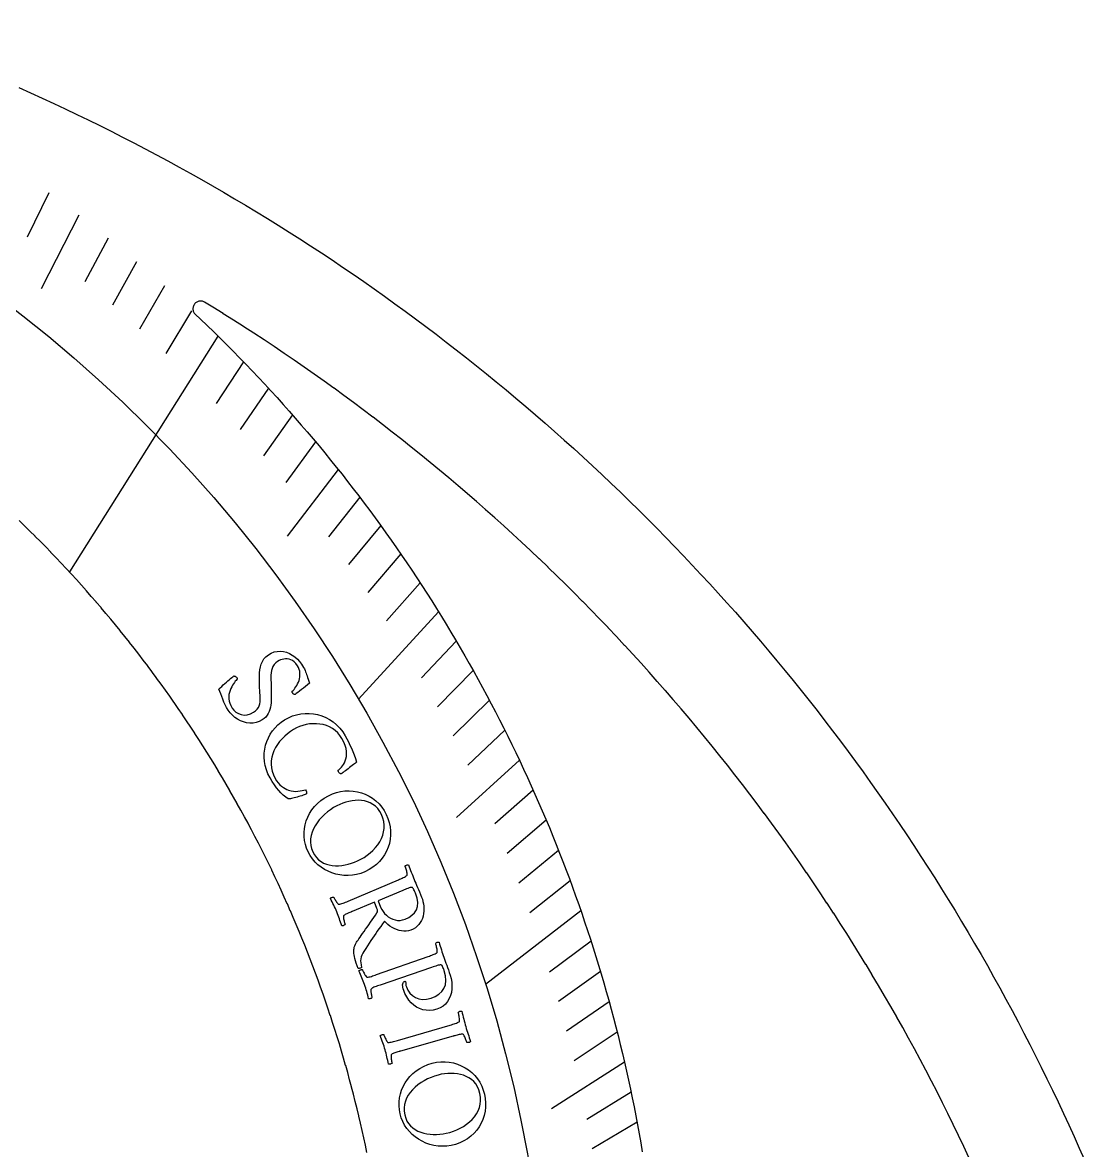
# Model space of a CAD drawing. Header units: millimetres. Extents: x -68 to 68, y -68 to 68.
# Drawn here: x 27.84 to 62.7, y 27.65 to 64.67 of the extents above; entities that cross this region are included whole.
import ezdxf

# ---------------------------------------------------------------- set-up
doc = ezdxf.new("R2010")
doc.units = ezdxf.units.MM
for name, color, linetype in [('CUT_INNER', 6, 'Continuous'), ('CUT_OUTER', 1, 'Continuous'), ('ENGRAVE', 7, 'Continuous'), ('ENGRAVE_FINE', 8, 'Continuous'), ('TEXT', 5, 'Continuous')]:
    doc.layers.add(name, color=color, linetype=linetype)

msp = doc.modelspace()

# ---------------------------------------------------------------- linework, layer by layer
at = {"layer": 'CUT_INNER'}
for points in [[(58.9103, 27.4223), (58.7416, 27.7818), (58.7409, 27.7832), (58.57, 28.1417), (58.5693, 28.1431), (58.3962, 28.5006), (58.3955, 28.502), (58.2202, 28.8584), (58.2195, 28.8597), (58.0421, 29.2151), (58.0414, 29.2164), (57.8617, 29.5706), (57.861, 29.572), (57.6792, 29.9251), (57.6785, 29.9265), (57.4945, 30.2785), (57.4938, 30.2798), (57.3076, 30.6307), (57.3069, 30.632), (57.1186, 30.9817), (57.1178, 30.9831), (56.9274, 31.3316), (56.9267, 31.333), (56.7341, 31.6803), (56.7333, 31.6817), (56.5386, 32.0279), (56.5379, 32.0292), (56.341, 32.3742), (56.3403, 32.3755), (56.1413, 32.7193), (56.1406, 32.7206), (55.9395, 33.0631), (55.9387, 33.0644), (55.7356, 33.4057), (55.7348, 33.4071), (55.5296, 33.7471), (55.5288, 33.7484), (55.3215, 34.0872), (55.3207, 34.0885), (55.1113, 34.426), (55.1105, 34.4273), (54.899, 34.7635), (54.8982, 34.7648), (54.6847, 35.0997), (54.6838, 35.101), (54.4683, 35.4346), (54.4674, 35.4359), (54.2498, 35.7681), (54.249, 35.7694), (54.0293, 36.1003), (54.0285, 36.1016), (53.8068, 36.4312), (53.8059, 36.4324), (53.5822, 36.7606), (53.5814, 36.7619), (53.3557, 37.0887), (53.3548, 37.09), (53.1271, 37.4154), (53.1262, 37.4166), (52.8965, 37.7407), (52.8956, 37.7419), (52.664, 38.0645), (52.6631, 38.0658), (52.4294, 38.3869), (52.4285, 38.3882), (52.1929, 38.7079), (52.192, 38.7092), (51.9544, 39.0274), (51.9535, 39.0287), (51.7139, 39.3455), (51.713, 39.3467), (51.4716, 39.6621), (51.4706, 39.6633), (51.2272, 39.9771), (51.2263, 39.9784), (50.981, 40.2907), (50.98, 40.2919), (50.7328, 40.6028), (50.7318, 40.604), (50.4827, 40.9133), (50.4817, 40.9145), (50.2307, 41.2223), (50.2297, 41.2235), (49.9768, 41.5297), (49.9758, 41.5309), (49.7211, 41.8356), (49.7201, 41.8368), (49.4634, 42.1399), (49.4624, 42.141), (49.2039, 42.4426), (49.2029, 42.4438), (48.9426, 42.7437), (48.9416, 42.7449), (48.6794, 43.0432), (48.6784, 43.0444), (48.4144, 43.3411), (48.4133, 43.3422), (48.1475, 43.6373), (48.1465, 43.6385), (47.8789, 43.9319), (47.8778, 43.9331), (47.6084, 44.2249), (47.6074, 44.226), (47.3361, 44.5162), (47.3351, 44.5173), (47.0621, 44.8058), (47.061, 44.8069), (46.7863, 45.0937), (46.7852, 45.0948), (46.5087, 45.3799), (46.5077, 45.381), (46.2294, 45.6645), (46.2283, 45.6655), (45.9483, 45.9473), (45.9473, 45.9483), (45.6655, 46.2283), (45.6645, 46.2294), (45.381, 46.5077), (45.3799, 46.5087), (45.0948, 46.7852), (45.0937, 46.7863), (44.8069, 47.061), (44.8058, 47.0621), (44.5173, 47.3351), (44.5162, 47.3361), (44.226, 47.6074), (44.2249, 47.6084), (43.9331, 47.8778), (43.9319, 47.8789), (43.6385, 48.1465), (43.6373, 48.1475), (43.3422, 48.4133), (43.3411, 48.4144), (43.0444, 48.6784), (43.0432, 48.6794), (42.7449, 48.9416), (42.7437, 48.9426), (42.4438, 49.2029), (42.4426, 49.2039), (42.141, 49.4624), (42.1399, 49.4634), (41.8368, 49.7201), (41.8356, 49.7211), (41.5309, 49.9758), (41.5297, 49.9768), (41.2235, 50.2297), (41.2223, 50.2307), (40.9145, 50.4817), (40.9133, 50.4827), (40.604, 50.7318), (40.6028, 50.7328), (40.2919, 50.98), (40.2907, 50.981), (39.9784, 51.2263), (39.9771, 51.2272), (39.6633, 51.4706), (39.6621, 51.4716), (39.3467, 51.713), (39.3455, 51.7139), (39.0287, 51.9535), (39.0274, 51.9544), (38.7092, 52.192), (38.7079, 52.1929), (38.3882, 52.4285), (38.3869, 52.4294), (38.0658, 52.6631), (38.0645, 52.664), (37.7419, 52.8956), (37.7407, 52.8965), (37.4166, 53.1262), (37.4154, 53.1271), (37.09, 53.3548), (37.0887, 53.3557), (36.7619, 53.5814), (36.7606, 53.5822), (36.4324, 53.8059), (36.4312, 53.8068), (36.1016, 54.0285), (36.1003, 54.0293), (35.7694, 54.249), (35.7681, 54.2498), (35.4359, 54.4674), (35.4346, 54.4683), (35.101, 54.6838), (35.0997, 54.6847), (34.7648, 54.8982), (34.7635, 54.899), (34.4273, 55.1105), (34.426, 55.1113), (34.0885, 55.3207), (34.0872, 55.3215), (33.8151, 55.4879), (33.7937, 55.4997), (33.7712, 55.5092), (33.7479, 55.5166), (33.724, 55.5216), (33.6997, 55.5242), (33.6753, 55.5245), (33.651, 55.5224), (33.6269, 55.5179), (33.6035, 55.5111), (33.5808, 55.5021), (33.5591, 55.4909), (33.5386, 55.4776), (33.5195, 55.4624), (33.5019, 55.4453), (33.4862, 55.4267), (33.4723, 55.4066), (33.4604, 55.3852), (33.4507, 55.3628), (33.4432, 55.3396), (33.438, 55.3157), (33.4352, 55.2914), (33.4348, 55.267), (33.4367, 55.2426), (33.441, 55.2186), (33.4477, 55.1951), (33.4566, 55.1723), (33.4677, 55.1505), (33.4808, 55.13), (33.4959, 55.1107), (33.5128, 55.0931), (33.6864, 54.9288), (33.9029, 54.7215), (34.1181, 54.5128), (34.332, 54.3028), (34.5446, 54.0915), (34.756, 53.8788), (34.966, 53.6649), (35.1747, 53.4497), (35.382, 53.2333), (35.5881, 53.0155), (35.7928, 52.7966), (35.9961, 52.5763), (36.1981, 52.3548), (36.3987, 52.1321), (36.598, 51.9081), (36.7959, 51.683), (36.9924, 51.4566), (37.1875, 51.229), (37.3812, 51.0002), (37.5735, 50.7703), (37.7644, 50.5391), (37.9538, 50.3068), (38.1419, 50.0734), (38.3285, 49.8388), (38.5136, 49.603), (38.6973, 49.3661), (38.8796, 49.1281), (39.0603, 48.889), (39.2397, 48.6488), (39.4175, 48.4075), (39.5938, 48.1651), (39.7687, 47.9216), (39.9421, 47.677), (40.1139, 47.4314), (40.2843, 47.1848), (40.4531, 46.9371), (40.6204, 46.6883), (40.7862, 46.4386), (40.9504, 46.1878), (41.1131, 45.9361), (41.2743, 45.6833), (41.4339, 45.4295), (41.5919, 45.1748), (41.7484, 44.9191), (41.9033, 44.6625), (42.0566, 44.4049), (42.2084, 44.1464), (42.3585, 43.8869), (42.5071, 43.6266), (42.654, 43.3653), (42.7994, 43.1031), (42.9431, 42.8401), (43.0853, 42.5761), (43.2258, 42.3113), (43.3646, 42.0457), (43.5019, 41.7792), (43.6375, 41.5118), (43.7714, 41.2437), (43.9037, 40.9747), (44.0344, 40.7049), (44.1634, 40.4343), (44.2907, 40.1629), (44.4164, 39.8908), (44.5404, 39.6179), (44.6627, 39.3442), (44.7834, 39.0698), (44.9023, 38.7946), (45.0196, 38.5187), (45.1352, 38.2422), (45.249, 37.9649), (45.3612, 37.6869), (45.4717, 37.4082), (45.5804, 37.1289), (45.6874, 36.8488), (45.7927, 36.5682), (45.8963, 36.2869), (45.9982, 36.005), (46.0983, 35.7224), (46.1967, 35.4393), (46.2934, 35.1555), (46.3883, 34.8711), (46.4814, 34.5862), (46.5728, 34.3007), (46.6625, 34.0147), (46.7504, 33.7281), (46.8365, 33.441), (46.9209, 33.1533), (47.0035, 32.8652), (47.0844, 32.5765), (47.1634, 32.2874), (47.2407, 31.9977), (47.3162, 31.7076), (47.39, 31.4171), (47.4619, 31.1261), (47.5321, 30.8347), (47.6005, 30.5428), (47.667, 30.2505), (47.7318, 29.9578), (47.7948, 29.6648), (47.856, 29.3713), (47.9154, 29.0775), (47.973, 28.7833), (48.0288, 28.4888), (48.0827, 28.1939), (48.1349, 27.8987), (48.1852, 27.6032)], [(39.1457, 27.5831), (39.0959, 27.8216), (39.0956, 27.8231), (39.0444, 28.0614), (39.0441, 28.0629), (38.9914, 28.3008), (38.9911, 28.3023), (38.937, 28.5398), (38.9366, 28.5413), (38.8811, 28.7786), (38.8807, 28.7801), (38.8237, 29.017), (38.8233, 29.0185), (38.7648, 29.255), (38.7645, 29.2565), (38.7045, 29.4927), (38.7041, 29.4942), (38.6428, 29.73), (38.6424, 29.7315), (38.5795, 29.9669), (38.5791, 29.9684), (38.5149, 30.2034), (38.5145, 30.2049), (38.4488, 30.4396), (38.4483, 30.441), (38.3812, 30.6753), (38.3808, 30.6767), (38.3122, 30.9106), (38.3117, 30.912), (38.2417, 31.1454), (38.2413, 31.1469), (38.1698, 31.3799), (38.1694, 31.3813), (38.0965, 31.6138), (38.096, 31.6153), (38.0217, 31.8474), (38.0213, 31.8488), (37.9455, 32.0804), (37.9451, 32.0819), (37.8679, 32.313), (37.8674, 32.3145), (37.7889, 32.5451), (37.7884, 32.5466), (37.7084, 32.7768), (37.7079, 32.7782), (37.6265, 33.0079), (37.626, 33.0093), (37.5432, 33.2385), (37.5427, 33.24), (37.4585, 33.4686), (37.4579, 33.4701), (37.3723, 33.6982), (37.3718, 33.6996), (37.2848, 33.9272), (37.2842, 33.9287), (37.1958, 34.1557), (37.1953, 34.1572), (37.1055, 34.3837), (37.1049, 34.3851), (37.0137, 34.6111), (37.0132, 34.6125), (36.9206, 34.8379), (36.92, 34.8393), (36.8261, 35.0642), (36.8255, 35.0656), (36.7302, 35.2898), (36.7296, 35.2913), (36.6329, 35.5149), (36.6323, 35.5163), (36.5342, 35.7394), (36.5336, 35.7408), (36.4342, 35.9633), (36.4335, 35.9647), (36.3327, 36.1865), (36.3321, 36.1879), (36.2299, 36.4091), (36.2293, 36.4105), (36.1258, 36.6311), (36.1251, 36.6325), (36.0203, 36.8525), (36.0196, 36.8538), (35.9134, 37.0731), (35.9127, 37.0745), (35.8052, 37.2932), (35.8045, 37.2945), (35.6956, 37.5125), (35.6949, 37.5139), (35.5847, 37.7312), (35.584, 37.7326), (35.4724, 37.9492), (35.4717, 37.9506), (35.3589, 38.1665), (35.3581, 38.1679), (35.2439, 38.3831), (35.2432, 38.3845), (35.1277, 38.599), (35.127, 38.6004), (35.0101, 38.8142), (35.0094, 38.8156), (34.8912, 39.0287), (34.8905, 39.03), (34.771, 39.2424), (34.7703, 39.2437), (34.6495, 39.4554), (34.6487, 39.4567), (34.5267, 39.6676), (34.5259, 39.6689), (34.4026, 39.8791), (34.4018, 39.8804), (34.2772, 40.0898), (34.2764, 40.0911), (34.1505, 40.2997), (34.1497, 40.301), (34.0225, 40.5089), (34.0217, 40.5102), (33.8932, 40.7172), (33.8924, 40.7185), (33.7627, 40.9248), (33.7619, 40.9261), (33.6309, 41.1316), (33.63, 41.1329), (33.4978, 41.3375), (33.4969, 41.3388), (33.3634, 41.5426), (33.3626, 41.5439), (33.2278, 41.7469), (33.227, 41.7482), (33.091, 41.9504), (33.0901, 41.9517), (32.9529, 42.153), (32.952, 42.1543), (32.8136, 42.3548), (32.8127, 42.3561), (32.673, 42.5557), (32.6721, 42.557), (32.5312, 42.7558), (32.5303, 42.757), (32.3882, 42.9549), (32.3873, 42.9562), (32.2439, 43.1532), (32.243, 43.1544), (32.0984, 43.3506), (32.0975, 43.3518), (31.9518, 43.5471), (31.9509, 43.5483), (31.8039, 43.7427), (31.803, 43.7439), (31.6548, 43.9374), (31.6539, 43.9386), (31.5046, 44.1312), (31.5036, 44.1324), (31.3531, 44.324), (31.3522, 44.3252), (31.2005, 44.5159), (31.1995, 44.5171), (31.0467, 44.7069), (31.0457, 44.7081), (30.8917, 44.8969), (30.8908, 44.8981), (30.7356, 45.086), (30.7346, 45.0872), (30.5783, 45.2741), (30.5773, 45.2753), (30.4199, 45.4613), (30.4189, 45.4624), (30.2603, 45.6474), (30.2593, 45.6486), (30.0996, 45.8326), (30.0985, 45.8338), (29.9377, 46.0168), (29.9367, 46.0179), (29.7747, 46.2), (29.7737, 46.2011), (29.6106, 46.3822), (29.6096, 46.3833), (29.4454, 46.5634), (29.4443, 46.5645), (29.279, 46.7435), (29.278, 46.7447), (29.1116, 46.9227), (29.1106, 46.9238), (28.9431, 47.1008), (28.942, 47.1019), (28.7735, 47.2779), (28.7724, 47.279), (28.6028, 47.4539), (28.6017, 47.455), (28.431, 47.6289), (28.4299, 47.63), (28.2581, 47.8028), (28.257, 47.8039), (28.0842, 47.9756), (28.0831, 47.9767), (27.9092, 48.1474), (27.9081, 48.1485), (27.7332, 48.3181)]]:
    msp.add_lwpolyline(points, dxfattribs=at)
at = {"layer": 'CUT_OUTER'}
msp.add_lwpolyline([(27.7178, 62.5323), (28.101, 62.361), (28.4831, 62.1874), (28.8641, 62.0115), (29.2441, 61.8332), (29.6229, 61.6526), (30.0007, 61.4697), (30.3773, 61.2844), (30.7527, 61.0969), (31.127, 60.907), (31.5002, 60.7149), (31.8721, 60.5205), (32.2429, 60.3238), (32.6124, 60.1248), (32.9807, 59.9236), (33.3478, 59.7201), (33.7136, 59.5143), (34.0781, 59.3063), (34.4414, 59.0961), (34.8033, 58.8837), (35.164, 58.669), (35.5233, 58.4522), (35.8813, 58.2331), (36.2379, 58.0118), (36.5932, 57.7884), (36.9471, 57.5628), (37.2996, 57.335), (37.6507, 57.105), (38.0004, 56.8729), (38.3486, 56.6387), (38.6954, 56.4023), (39.0408, 56.1638), (39.3847, 55.9232), (39.7271, 55.6805), (40.068, 55.4357), (40.4073, 55.1888), (40.7452, 54.9398), (41.0816, 54.6888), (41.4163, 54.4357), (41.7496, 54.1806), (42.0812, 53.9234), (42.4113, 53.6641), (42.7398, 53.4029), (43.0667, 53.1397), (43.3919, 52.8744), (43.7155, 52.6072), (44.0375, 52.3379), (44.3578, 52.0667), (44.6764, 51.7936), (44.9934, 51.5185), (45.3087, 51.2414), (45.6222, 50.9625), (45.9341, 50.6816), (46.2442, 50.3988), (46.5525, 50.1141), (46.8592, 49.8275), (47.164, 49.539), (47.4671, 49.2487), (47.7684, 48.9565), (48.0679, 48.6625), (48.3656, 48.3666), (48.6614, 48.069), (48.9555, 47.7695), (49.2476, 47.4682), (49.538, 47.1651), (49.8264, 46.8603), (50.113, 46.5537), (50.3977, 46.2453), (50.6805, 45.9352), (50.9614, 45.6234), (51.2404, 45.3098), (51.5175, 44.9946), (51.7926, 44.6776), (52.0657, 44.359), (52.3369, 44.0387), (52.6062, 43.7167), (52.8734, 43.3931), (53.1387, 43.0678), (53.4019, 42.741), (53.6632, 42.4125), (53.9224, 42.0824), (54.1796, 41.7508), (54.4348, 41.4176), (54.6879, 41.0828), (54.9389, 40.7464), (55.1879, 40.4086), (55.4348, 40.0692), (55.6796, 39.7283), (55.9224, 39.3859), (56.163, 39.042), (56.4015, 38.6967), (56.6379, 38.3499), (56.8721, 38.0016), (57.1042, 37.652), (57.3342, 37.3009), (57.5619, 36.9484), (57.7876, 36.5945), (58.011, 36.2392), (58.2323, 35.8826), (58.4514, 35.5246), (58.6682, 35.1653), (58.8829, 34.8046), (59.0954, 34.4427), (59.3056, 34.0794), (59.5136, 33.7149), (59.7193, 33.3491), (59.9228, 32.982), (60.1241, 32.6137), (60.3231, 32.2442), (60.5198, 31.8735), (60.7142, 31.5015), (60.9063, 31.1284), (61.0962, 30.7541), (61.2837, 30.3786), (61.469, 30.002), (61.6519, 29.6243), (61.8325, 29.2455), (62.0108, 28.8655), (62.1868, 28.4845), (62.3604, 28.1024), (62.5316, 27.7192), (62.7005, 27.335)], dxfattribs=at)
at = {"layer": 'ENGRAVE'}
for points in [[(34.256, 54.3777), (29.3789, 46.6357)], [(41.4987, 45.3256), (38.8707, 42.4553)], [(46.173, 35.5079), (43.0368, 33.0961)]]:
    msp.add_lwpolyline(points, dxfattribs=at)
msp.add_circle((0, 19.5457), 45.1196, dxfattribs=at)
at = {"layer": 'ENGRAVE_FINE'}
for points in [[(28.7013, 59.0802), (27.9906, 57.6172)], [(29.6866, 58.3458), (28.4552, 55.9258)], [(30.6486, 57.5905), (29.8825, 56.151)], [(31.5869, 56.8151), (30.7935, 55.3881)], [(32.5012, 56.0206), (31.6807, 54.6063)], [(33.391, 55.2078), (32.5437, 53.8068)], [(35.096, 53.5312), (34.1958, 52.158)], [(35.9107, 52.6692), (34.9844, 51.3106)], [(36.6998, 51.7927), (35.7477, 50.4491)], [(37.4632, 50.9026), (36.4856, 49.5743)], [(38.2007, 49.9997), (36.5282, 47.8106)], [(38.9123, 49.085), (37.8847, 47.7887)], [(39.598, 48.1594), (38.5457, 46.8796)], [(40.2575, 47.2237), (39.181, 45.9609)], [(40.8911, 46.2788), (39.7906, 45.0333)], [(42.0803, 44.3648), (40.933, 43.1552)], [(42.6361, 43.3973), (41.4659, 42.2062)], [(43.1663, 42.424), (41.9734, 41.2516)], [(43.6708, 41.4455), (42.4558, 40.2923)], [(44.15, 40.4626), (42.0862, 38.5711)], [(44.604, 39.4761), (43.3457, 38.3624)], [(45.0331, 38.4867), (43.7536, 37.3932)], [(45.4374, 37.495), (44.1373, 36.4221)], [(45.8173, 36.5019), (44.4969, 35.4499)], [(46.5049, 34.5136), (45.145, 33.5044)], [(46.8131, 33.5197), (45.4341, 32.5323)], [(47.0981, 32.5267), (45.7005, 31.5615)], [(47.3602, 31.5353), (45.9443, 30.5925)], [(47.5997, 30.546), (45.2065, 29.0102)], [(47.817, 29.5592), (46.366, 28.6622)], [(48.0125, 28.5755), (46.5445, 27.7018)]]:
    msp.add_lwpolyline(points, dxfattribs=at)
at = {"layer": 'TEXT'}
for points in [[(37.0013, 43.6082), (37.0369, 43.5515), (37.0676, 43.4988), (37.0935, 43.45), (37.1146, 43.4051), (37.1328, 43.3616), (37.1501, 43.3169), (37.1665, 43.2709), (37.1821, 43.2238), (37.1983, 43.1733), (37.2167, 43.1172), (37.2372, 43.0555), (37.2599, 42.9883), (37.1969, 42.9336), (37.132, 42.8794), (37.0653, 42.8257), (36.9966, 42.7725), (36.9312, 42.7231), (36.8744, 42.6808), (36.8263, 42.6455), (36.7867, 42.6172), (36.778, 42.6121), (36.7678, 42.6119), (36.7561, 42.6167), (36.7429, 42.6263), (36.7299, 42.6381), (36.719, 42.6492), (36.71, 42.6596), (36.7031, 42.6693), (36.6962, 42.6823), (36.692, 42.6951), (36.6905, 42.7075), (36.6917, 42.7197), (36.7222, 42.7469), (36.7531, 42.7796), (36.7844, 42.8177), (36.8159, 42.8614), (36.846, 42.9093), (36.873, 42.9602), (36.8967, 43.0141), (36.9172, 43.071), (36.9333, 43.13), (36.9438, 43.1902), (36.9488, 43.2516), (36.9481, 43.3141), (36.9403, 43.3766), (36.9238, 43.438), (36.8988, 43.4981), (36.8651, 43.5571), (36.8148, 43.6258), (36.7619, 43.6815), (36.7066, 43.724), (36.6488, 43.7534), (36.5901, 43.772), (36.5318, 43.7821), (36.474, 43.7836), (36.4166, 43.7767), (36.3612, 43.7633), (36.3094, 43.7455), (36.2612, 43.7233), (36.2165, 43.6969), (36.1527, 43.6475), (36.1011, 43.5926), (36.0615, 43.5322), (36.0339, 43.4663), (36.0153, 43.3961), (36.0026, 43.3226), (35.9959, 43.246), (35.9949, 43.1661), (35.9967, 43.0844), (35.998, 43.0022), (35.9989, 42.9195), (35.9992, 42.8364), (36.0007, 42.7732), (36.0021, 42.7069), (36.0036, 42.6374), (36.0051, 42.5648), (36.0053, 42.4905), (36.0029, 42.4161), (35.998, 42.3415), (35.9906, 42.2667), (35.9789, 42.1932), (35.9612, 42.1225), (35.9376, 42.0547), (35.908, 41.9896), (35.8713, 41.9288), (35.8263, 41.8737), (35.773, 41.8243), (35.7114, 41.7806), (35.6132, 41.7288), (35.5125, 41.6939), (35.4092, 41.6758), (35.3034, 41.6744), (35.1979, 41.6875), (35.0959, 41.7132), (34.9973, 41.7513), (34.902, 41.8019), (34.8127, 41.863), (34.7318, 41.9329), (34.6594, 42.0115), (34.5954, 42.0989), (34.5418, 42.1862), (34.494, 42.2751), (34.4519, 42.3656), (34.4155, 42.4579), (34.3824, 42.5482), (34.35, 42.6332), (34.3185, 42.7127), (34.2878, 42.7869), (34.3334, 42.8327), (34.3813, 42.8791), (34.4313, 42.926), (34.4835, 42.9735), (34.5354, 43.0197), (34.5842, 43.0626), (34.6302, 43.1022), (34.6731, 43.1386), (34.7107, 43.1698), (34.7406, 43.1942), (34.7628, 43.2118), (34.7773, 43.2225), (34.7921, 43.2191), (34.8068, 43.2146), (34.8212, 43.2089), (34.8353, 43.2022), (34.8487, 43.1942), (34.8607, 43.1849), (34.8712, 43.1744), (34.8804, 43.1626), (34.8882, 43.1468), (34.8898, 43.1313), (34.8854, 43.1163), (34.8748, 43.1017), (34.8521, 43.0765), (34.8266, 43.0452), (34.7984, 43.008), (34.7675, 42.9646), (34.7361, 42.9161), (34.7067, 42.8632), (34.6792, 42.8059), (34.6537, 42.7443), (34.6326, 42.6793), (34.6185, 42.6121), (34.6113, 42.5426), (34.6109, 42.4708), (34.6201, 42.3973), (34.6411, 42.3226), (34.6741, 42.2466), (34.7189, 42.1693), (34.7785, 42.0932), (34.8487, 42.0315), (34.9296, 41.9841), (35.0213, 41.9509), (35.1192, 41.9363), (35.2187, 41.9444), (35.3199, 41.9755), (35.4226, 42.0297), (35.4903, 42.0785), (35.5445, 42.1306), (35.5852, 42.186), (35.6123, 42.2446), (35.6296, 42.3064), (35.6408, 42.3717), (35.6461, 42.4402), (35.6453, 42.512), (35.6412, 42.5869), (35.6365, 42.6643), (35.6312, 42.7445), (35.6253, 42.8274), (35.6215, 42.9218), (35.6187, 43.0188), (35.6169, 43.1183), (35.6162, 43.2204), (35.6198, 43.3224), (35.6312, 43.4217), (35.6504, 43.5183), (35.6775, 43.6121), (35.7155, 43.7004), (35.7675, 43.7805), (35.8335, 43.8523), (35.9137, 43.9157), (36.0075, 43.9702), (36.104, 44.0078), (36.203, 44.0287), (36.3048, 44.0325), (36.4065, 44.0213), (36.5056, 43.9969), (36.6021, 43.9593), (36.6958, 43.9084), (36.7842, 43.8466), (36.8646, 43.7758), (36.937, 43.6964), (37.0013, 43.6082)], [(38.4354, 41.2528), (38.4881, 41.1569), (38.54, 41.0576), (38.591, 40.955), (38.641, 40.8489), (38.6887, 40.7398), (38.7328, 40.6277), (38.7731, 40.5127), (38.8097, 40.3949), (38.8053, 40.3915), (38.7921, 40.381), (38.7702, 40.3637), (38.7394, 40.3394), (38.7027, 40.3106), (38.6628, 40.2798), (38.6196, 40.247), (38.5733, 40.2122), (38.5265, 40.1771), (38.4819, 40.1436), (38.4395, 40.1116), (38.3994, 40.0812), (38.3643, 40.0547), (38.3371, 40.0346), (38.3177, 40.021), (38.3062, 40.0137), (38.2986, 40.0097), (38.2889, 40.0095), (38.2772, 40.0133), (38.2633, 40.0209), (38.2492, 40.0313), (38.2368, 40.0431), (38.2259, 40.0565), (38.2167, 40.0714), (38.2104, 40.0849), (38.2059, 40.0982), (38.2035, 40.1114), (38.2029, 40.1243), (38.2238, 40.1423), (38.2488, 40.166), (38.2781, 40.1956), (38.3117, 40.2308), (38.3462, 40.2722), (38.3784, 40.32), (38.4083, 40.3743), (38.436, 40.435), (38.4583, 40.5023), (38.4722, 40.5763), (38.4778, 40.6571), (38.475, 40.7446), (38.4604, 40.8391), (38.4309, 40.9408), (38.3863, 41.0496), (38.3265, 41.1655), (38.2624, 41.2654), (38.1894, 41.3537), (38.1076, 41.4303), (38.017, 41.4952), (37.9198, 41.5488), (37.8182, 41.5914), (37.7122, 41.623), (37.6018, 41.6437), (37.4894, 41.654), (37.3771, 41.6543), (37.2649, 41.6448), (37.1528, 41.6255), (37.0431, 41.5972), (36.9378, 41.5609), (36.8369, 41.5166), (36.7405, 41.4643), (36.6378, 41.3982), (36.5404, 41.3253), (36.4481, 41.2459), (36.3609, 41.1599), (36.2809, 41.0685), (36.21, 40.9727), (36.1481, 40.8726), (36.0952, 40.7682), (36.053, 40.6605), (36.0232, 40.5505), (36.0057, 40.4383), (36.0006, 40.3237), (36.0098, 40.2077), (36.0353, 40.0913), (36.0772, 39.9743), (36.1354, 39.8566), (36.1835, 39.7785), (36.2346, 39.7102), (36.2886, 39.6517), (36.3457, 39.6029), (36.4041, 39.562), (36.4622, 39.5272), (36.5199, 39.4984), (36.5774, 39.4757), (36.6554, 39.4527), (36.7322, 39.4386), (36.8077, 39.4334), (36.8821, 39.4371), (36.953, 39.4462), (37.0181, 39.4568), (37.0774, 39.4692), (37.1309, 39.4833), (37.1488, 39.4523), (37.1601, 39.4196), (37.165, 39.3854), (37.1634, 39.3495), (37.1464, 39.3415), (37.1218, 39.3316), (37.0897, 39.3198), (37.0501, 39.3061), (37.0057, 39.2913), (36.9592, 39.2764), (36.9107, 39.2613), (36.8602, 39.2459), (36.8099, 39.2314), (36.762, 39.2187), (36.7164, 39.2079), (36.6731, 39.1989), (36.6345, 39.1924), (36.6028, 39.1889), (36.578, 39.1885), (36.5601, 39.1912), (36.4795, 39.2473), (36.4012, 39.3111), (36.3252, 39.3825), (36.2515, 39.4617), (36.1793, 39.5499), (36.1076, 39.6486), (36.0364, 39.7577), (35.9657, 39.8774), (35.8982, 40.0101), (35.8453, 40.1439), (35.807, 40.279), (35.7832, 40.4155), (35.773, 40.5516), (35.7756, 40.6855), (35.791, 40.8173), (35.8192, 40.9469), (35.8594, 41.0729), (35.9107, 41.1936), (35.9733, 41.309), (36.0472, 41.4191), (36.1316, 41.5223), (36.2259, 41.6169), (36.3302, 41.7028), (36.4445, 41.7801), (36.5728, 41.8505), (36.7041, 41.907), (36.8387, 41.9495), (36.9764, 41.9778), (37.1155, 41.9924), (37.254, 41.9937), (37.392, 41.9815), (37.5295, 41.9558), (37.6643, 41.9163), (37.7943, 41.8627), (37.9195, 41.7951), (38.0397, 41.7133), (38.1528, 41.6179), (38.2565, 41.5093), (38.3507, 41.3876), (38.4354, 41.2528)], [(39.7805, 38.6764), (39.837, 38.5434), (39.8797, 38.4086), (39.9083, 38.272), (39.9231, 38.1338), (39.924, 37.996), (39.9113, 37.8606), (39.885, 37.7278), (39.8451, 37.5975), (39.7922, 37.4715), (39.7269, 37.3518), (39.6493, 37.2382), (39.5594, 37.1308), (39.4573, 37.0316), (39.3432, 36.9428), (39.2173, 36.8642), (39.0795, 36.7957), (38.9433, 36.7432), (38.8061, 36.7053), (38.6681, 36.6819), (38.5293, 36.6729), (38.3915, 36.6769), (38.2565, 36.6927), (38.1245, 36.7202), (37.9953, 36.7594), (37.8708, 36.8096), (37.7532, 36.8703), (37.6422, 36.9415), (37.5379, 37.0233), (37.4421, 37.1148), (37.3569, 37.2153), (37.282, 37.325), (37.2175, 37.4438), (37.1654, 37.5666), (37.1259, 37.6918), (37.0992, 37.8196), (37.0851, 37.95), (37.0837, 38.0811), (37.095, 38.2105), (37.1191, 38.3386), (37.156, 38.4652), (37.2052, 38.5889), (37.2662, 38.708), (37.3391, 38.8225), (37.4239, 38.9324), (37.5205, 39.0356), (37.6286, 39.1299), (37.7484, 39.2152), (37.8798, 39.2914), (38.0125, 39.3528), (38.1472, 39.3998), (38.284, 39.4322), (38.4229, 39.4499), (38.5619, 39.4538), (38.6987, 39.4446), (38.8333, 39.4222), (38.9657, 39.3867), (39.094, 39.3384), (39.2161, 39.2778), (39.3321, 39.2049), (39.4419, 39.1196), (39.543, 39.0233), (39.6332, 38.9173), (39.7124, 38.8016), (39.7805, 38.6764)], [(39.6253, 38.6715), (39.5674, 38.7758), (39.5015, 38.866), (39.4274, 38.9422), (39.3454, 39.0042), (39.2575, 39.0536), (39.1656, 39.0917), (39.0699, 39.1186), (38.9705, 39.1343), (38.8686, 39.1399), (38.7656, 39.1368), (38.6617, 39.1248), (38.5567, 39.1041), (38.4527, 39.0762), (38.3515, 39.0425), (38.2533, 39.0032), (38.1579, 38.9582), (38.0506, 38.8989), (37.9474, 38.8322), (37.8482, 38.7583), (37.753, 38.677), (37.6638, 38.59), (37.5828, 38.4987), (37.5099, 38.403), (37.4452, 38.303), (37.3904, 38.1999), (37.3475, 38.0951), (37.3165, 37.9885), (37.2972, 37.88), (37.2921, 37.7708), (37.3033, 37.6619), (37.3308, 37.5531), (37.3747, 37.4443), (37.429, 37.346), (37.4913, 37.2607), (37.5617, 37.1886), (37.6403, 37.1294), (37.7255, 37.0819), (37.8156, 37.0446), (37.9106, 37.0175), (38.0105, 37.0007), (38.1135, 36.9931), (38.2177, 36.9938), (38.3231, 37.0028), (38.4297, 37.0201), (38.5356, 37.0443), (38.6386, 37.074), (38.7388, 37.1092), (38.8362, 37.15), (38.9459, 37.2043), (39.0516, 37.2662), (39.1533, 37.3357), (39.2508, 37.4128), (39.3421, 37.4965), (39.425, 37.5857), (39.4993, 37.6804), (39.565, 37.7807), (39.6204, 37.885), (39.6634, 37.992), (39.6941, 38.1015), (39.7123, 38.2136), (39.716, 38.3273), (39.7027, 38.4416), (39.6724, 38.5564), (39.6253, 38.6715)], [(40.9421, 35.9641), (40.9671, 35.8935), (40.987, 35.8196), (41.0016, 35.7425), (41.011, 35.6621), (41.0146, 35.5807), (41.012, 35.5002), (41.003, 35.4207), (40.9878, 35.3422), (40.9656, 35.2662), (40.9356, 35.1944), (40.898, 35.1267), (40.8527, 35.063), (40.7992, 35.0051), (40.7368, 34.9547), (40.6655, 34.9118), (40.5854, 34.8762), (40.5135, 34.8548), (40.4389, 34.8438), (40.3615, 34.8433), (40.2813, 34.853), (40.2006, 34.8714), (40.1218, 34.8968), (40.0449, 34.9292), (39.9698, 34.9686), (39.8988, 35.0134), (39.8344, 35.062), (39.7764, 35.1144), (39.7248, 35.1707), (39.6609, 35.0854), (39.6, 35.0027), (39.5421, 34.9225), (39.4871, 34.8449), (39.4339, 34.7682), (39.3812, 34.6907), (39.329, 34.6124), (39.2773, 34.5335), (39.2244, 34.452), (39.1688, 34.3662), (39.1104, 34.2762), (39.0491, 34.1821), (39.0122, 34.1196), (38.9829, 34.058), (38.9612, 33.9975), (38.9471, 33.9379), (38.941, 33.8759), (38.9432, 33.8083), (38.9536, 33.7351), (38.9723, 33.6562), (38.9648, 33.6461), (38.9526, 33.6378), (38.9359, 33.6312), (38.9145, 33.6263), (38.8932, 33.6227), (38.8766, 33.6204), (38.8647, 33.6192), (38.8576, 33.6191), (38.8246, 33.7125), (38.7962, 33.7983), (38.7724, 33.8765), (38.7532, 33.9472), (38.7383, 34.0099), (38.7273, 34.0643), (38.7203, 34.1103), (38.7172, 34.1479), (38.7181, 34.1731), (38.7199, 34.2031), (38.7223, 34.238), (38.7255, 34.2776), (38.7326, 34.3208), (38.7465, 34.3661), (38.7674, 34.4135), (38.7951, 34.463), (38.8094, 34.485), (38.8293, 34.5149), (38.8548, 34.5526), (38.8859, 34.5983), (38.9217, 34.6504), (38.9612, 34.7075), (39.0045, 34.7697), (39.0516, 34.8369), (39.1013, 34.9079), (39.1525, 34.9814), (39.2053, 35.0575), (39.2597, 35.1361), (39.3145, 35.2154), (39.3688, 35.2935), (39.4227, 35.3706), (39.4761, 35.4464), (39.4892, 35.4745), (39.4933, 35.5073), (39.4886, 35.5447), (39.4751, 35.5867), (39.391, 35.792), (38.6671, 35.4935), (38.6611, 35.491), (38.6552, 35.4886), (38.6492, 35.4861), (38.6432, 35.4836), (38.6373, 35.4812), (38.6313, 35.4787), (38.6253, 35.4763), (38.6194, 35.4738), (38.5825, 35.4584), (38.5475, 35.4436), (38.5143, 35.4292), (38.4829, 35.4152), (38.4541, 35.4015), (38.4286, 35.3876), (38.4063, 35.3737), (38.3872, 35.3597), (38.3803, 35.3488), (38.3763, 35.3323), (38.3753, 35.3101), (38.3771, 35.2823), (38.3812, 35.2513), (38.3869, 35.2199), (38.3943, 35.1881), (38.4032, 35.1557), (38.4123, 35.1257), (38.4202, 35.101), (38.4268, 35.0814), (38.4322, 35.067), (38.4249, 35.0579), (38.414, 35.0488), (38.3997, 35.0398), (38.3819, 35.0307), (38.3634, 35.0234), (38.347, 35.0195), (38.3327, 35.019), (38.3205, 35.0219), (38.3009, 35.0815), (38.2814, 35.1398), (38.2621, 35.1967), (38.2429, 35.2523), (38.2233, 35.3074), (38.2025, 35.3629), (38.1806, 35.4189), (38.1576, 35.4752), (38.1343, 35.5298), (38.11, 35.5845), (38.0847, 35.6394), (38.0583, 35.6944), (38.0312, 35.7497), (38.0035, 35.8053), (37.9753, 35.8612), (37.9465, 35.9174), (37.953, 35.9281), (37.9635, 35.9379), (37.9778, 35.9469), (37.996, 35.9549), (38.0149, 35.9612), (38.0314, 35.965), (38.0455, 35.9663), (38.0572, 35.9652), (38.0636, 35.9512), (38.0729, 35.9328), (38.085, 35.9097), (38.0999, 35.8822), (38.1166, 35.8529), (38.1343, 35.825), (38.1529, 35.7982), (38.1723, 35.7727), (38.1911, 35.7512), (38.2076, 35.7365), (38.2218, 35.7285), (38.2336, 35.7274), (38.2621, 35.7312), (38.2933, 35.7382), (38.3272, 35.7484), (38.3639, 35.7617), (38.4027, 35.7771), (38.4428, 35.7933), (38.4843, 35.8105), (38.5272, 35.8284), (40.1781, 36.531), (40.2211, 36.5493), (40.2626, 36.5673), (40.3029, 36.5851), (40.3417, 36.6026), (40.3777, 36.6201), (40.4092, 36.6378), (40.4362, 36.6558), (40.4587, 36.674), (40.4675, 36.6842), (40.4718, 36.7008), (40.4717, 36.7238), (40.4672, 36.7531), (40.4599, 36.7857), (40.4516, 36.8185), (40.4423, 36.8515), (40.4321, 36.8846), (40.422, 36.9153), (40.4133, 36.9407), (40.4059, 36.9609), (40.3998, 36.9759), (40.4068, 36.9855), (40.4173, 36.9951), (40.4314, 37.0046), (40.4489, 37.0142), (40.4672, 37.022), (40.4836, 37.0261), (40.498, 37.0267), (40.5105, 37.0236), (40.5349, 36.961), (40.5587, 36.8991), (40.5818, 36.8378), (40.6042, 36.7771), (40.6266, 36.7171), (40.6495, 36.6576), (40.673, 36.5986), (40.697, 36.5401), (40.7228, 36.4788), (40.7501, 36.4153), (40.7787, 36.3496), (40.8086, 36.2817), (40.8399, 36.2101), (40.8726, 36.1333), (40.9067, 36.0513), (40.9421, 35.9641)], [(40.4051, 35.2386), (40.5242, 35.2951), (40.6248, 35.3651), (40.7068, 35.4486), (40.7701, 35.5458), (40.8089, 35.658), (40.8172, 35.7866), (40.795, 35.9312), (40.742, 36.0919), (40.7332, 36.1129), (40.7218, 36.1388), (40.7079, 36.1693), (40.6914, 36.2046), (40.6738, 36.2375), (40.6566, 36.2612), (40.6396, 36.2756), (40.6229, 36.2807), (40.5989, 36.2795), (40.5694, 36.2738), (40.5344, 36.2638), (40.4939, 36.2494), (40.4507, 36.2326), (40.4073, 36.2154), (40.3637, 36.1979), (40.3201, 36.18), (39.5103, 35.8413), (39.5963, 35.6313), (39.6314, 35.5571), (39.6744, 35.4881), (39.7254, 35.4243), (39.7842, 35.3655), (39.8493, 35.3139), (39.9188, 35.2711), (39.9927, 35.2374), (40.0712, 35.2126), (40.1526, 35.1989), (40.2354, 35.1986), (40.3195, 35.2118), (40.4051, 35.2386)], [(41.4399, 32.2861), (41.3201, 32.2571), (41.2034, 32.2445), (41.0898, 32.2483), (40.9793, 32.2683), (40.8737, 32.3034), (40.7749, 32.3527), (40.6827, 32.4161), (40.5972, 32.4936), (40.5198, 32.5839), (40.4522, 32.6861), (40.3942, 32.8), (40.3457, 32.9258), (40.3403, 32.9438), (40.3351, 32.9646), (40.33, 32.9884), (40.3251, 33.015), (40.3212, 33.042), (40.3191, 33.0668), (40.3189, 33.0894), (40.3206, 33.1097), (40.3238, 33.1165), (40.3282, 33.126), (40.3336, 33.1381), (40.3401, 33.1529), (40.3485, 33.1678), (40.3598, 33.1802), (40.3739, 33.1902), (40.3908, 33.1976), (40.4017, 33.1999), (40.4099, 33.1983), (40.4154, 33.193), (40.4182, 33.1839), (40.4196, 33.1657), (40.421, 33.1469), (40.4223, 33.1275), (40.4234, 33.1075), (40.4254, 33.087), (40.4289, 33.0658), (40.4341, 33.044), (40.4409, 33.0216), (40.4897, 32.9079), (40.5553, 32.8106), (40.6376, 32.7294), (40.7368, 32.6642), (40.8497, 32.6201), (40.973, 32.6019), (41.1069, 32.6099), (41.2513, 32.6442), (41.3902, 32.7), (41.5075, 32.7722), (41.603, 32.8612), (41.6767, 32.9669), (41.7244, 33.0884), (41.7422, 33.2248), (41.7298, 33.3757), (41.6872, 33.541), (41.6796, 33.5626), (41.6699, 33.589), (41.6579, 33.6204), (41.6436, 33.6566), (41.6281, 33.6906), (41.6123, 33.7153), (41.5963, 33.7307), (41.58, 33.7369), (41.5559, 33.7371), (41.5261, 33.7333), (41.4905, 33.7254), (41.4493, 33.7135), (41.4051, 33.6994), (41.3607, 33.685), (41.3162, 33.6702), (41.2715, 33.6551), (39.5778, 33.0761), (39.5338, 33.0609), (39.4915, 33.046), (39.4507, 33.0314), (39.4116, 33.017), (39.3753, 33.0025), (39.3432, 32.9875), (39.3153, 32.9719), (39.2915, 32.9558), (39.284, 32.9454), (39.279, 32.9292), (39.2766, 32.9071), (39.2767, 32.8792), (39.2789, 32.8482), (39.2825, 32.8169), (39.2876, 32.7852), (39.2943, 32.7533), (39.3012, 32.7237), (39.3073, 32.6991), (39.3126, 32.6795), (39.3171, 32.6649), (39.3092, 32.6563), (39.2978, 32.6479), (39.2829, 32.6398), (39.2646, 32.6318), (39.2457, 32.6257), (39.2291, 32.6228), (39.2148, 32.6232), (39.2028, 32.6268), (39.1869, 32.6875), (39.171, 32.7469), (39.1552, 32.8049), (39.1396, 32.8616), (39.1234, 32.9178), (39.1061, 32.9745), (39.0877, 33.0316), (39.0682, 33.0893), (39.0484, 33.1451), (39.0276, 33.2009), (39.0059, 33.2566), (38.9833, 33.3123), (38.96, 33.3682), (38.936, 33.4248), (38.9114, 33.482), (38.8862, 33.5397), (38.8934, 33.55), (38.9044, 33.5592), (38.9192, 33.5672), (38.9379, 33.5741), (38.9572, 33.5792), (38.9739, 33.582), (38.9881, 33.5824), (38.9996, 33.5805), (39.0051, 33.5664), (39.0131, 33.5477), (39.0235, 33.5246), (39.0364, 33.4971), (39.051, 33.4677), (39.0667, 33.4393), (39.0834, 33.4119), (39.1012, 33.3853), (39.1187, 33.3627), (39.1342, 33.347), (39.1478, 33.3382), (39.1596, 33.3363), (39.1883, 33.3384), (39.2198, 33.3434), (39.2543, 33.3515), (39.2918, 33.3625), (39.3314, 33.3755), (39.3725, 33.3892), (39.415, 33.4037), (39.4589, 33.4191), (41.1515, 34.0142), (41.1955, 34.0298), (41.2381, 34.0452), (41.2793, 34.0604), (41.3192, 34.0755), (41.3562, 34.0907), (41.3887, 34.1065), (41.4168, 34.1227), (41.4404, 34.1395), (41.4498, 34.1492), (41.4552, 34.1655), (41.4565, 34.1884), (41.4537, 34.218), (41.4485, 34.2509), (41.4422, 34.2842), (41.435, 34.3177), (41.4268, 34.3514), (41.4187, 34.3826), (41.4115, 34.4085), (41.4054, 34.4292), (41.4003, 34.4445), (41.4079, 34.4536), (41.419, 34.4625), (41.4335, 34.4712), (41.4516, 34.4797), (41.4704, 34.4863), (41.487, 34.4894), (41.5014, 34.4891), (41.5137, 34.4853), (41.5342, 34.4213), (41.5541, 34.358), (41.5734, 34.2954), (41.592, 34.2335), (41.6106, 34.1721), (41.6298, 34.1113), (41.6496, 34.051), (41.6699, 33.9912), (41.692, 33.9284), (41.7152, 33.8633), (41.7397, 33.796), (41.7653, 33.7264), (41.7922, 33.653), (41.8201, 33.5743), (41.849, 33.4904), (41.8789, 33.4011), (41.9099, 33.2893), (41.9294, 33.1765), (41.9372, 33.0628), (41.9335, 32.9481), (41.9176, 32.8361), (41.8892, 32.7303), (41.8481, 32.6309), (41.7944, 32.5377), (41.7273, 32.4545), (41.6458, 32.3849), (41.55, 32.3288), (41.4399, 32.2861)], [(42.3915, 31.7119), (42.4097, 31.6497), (42.4284, 31.5884), (42.4476, 31.5282), (42.4672, 31.4689), (42.4871, 31.4095), (42.507, 31.3485), (42.5269, 31.2861), (42.5468, 31.2223), (42.539, 31.2121), (42.5274, 31.2035), (42.5121, 31.1965), (42.4929, 31.1911), (42.4732, 31.1876), (42.4563, 31.1863), (42.4421, 31.1873), (42.4307, 31.1904), (42.4259, 31.206), (42.419, 31.2268), (42.4097, 31.2528), (42.3982, 31.2839), (42.3852, 31.317), (42.3718, 31.3488), (42.3578, 31.3793), (42.3434, 31.4085), (42.3288, 31.4336), (42.3145, 31.4517), (42.3004, 31.4629), (42.2867, 31.4672), (42.2628, 31.4667), (42.2362, 31.464), (42.2068, 31.459), (42.1747, 31.4519), (42.1406, 31.4433), (42.1049, 31.4339), (42.0678, 31.4239), (42.0292, 31.4131), (42.023, 31.4114), (42.0168, 31.4096), (42.0106, 31.4079), (42.0044, 31.4061), (41.9982, 31.4043), (41.9919, 31.4026), (41.9857, 31.4008), (41.9795, 31.3991), (40.2529, 30.9115), (40.2466, 30.9098), (40.2404, 30.908), (40.2342, 30.9063), (40.228, 30.9045), (40.2218, 30.9028), (40.2156, 30.901), (40.2094, 30.8993), (40.2032, 30.8975), (40.1648, 30.8865), (40.1283, 30.8758), (40.0936, 30.8653), (40.0609, 30.8551), (40.0307, 30.8448), (40.0037, 30.834), (39.9799, 30.8228), (39.9593, 30.811), (39.9513, 30.8011), (39.9454, 30.7851), (39.9418, 30.7632), (39.9404, 30.7353), (39.9409, 30.7041), (39.9429, 30.6723), (39.9465, 30.6398), (39.9517, 30.6066), (39.9573, 30.5758), (39.9622, 30.5502), (39.9665, 30.53), (39.9702, 30.5151), (39.9618, 30.5069), (39.95, 30.4992), (39.9348, 30.4918), (39.916, 30.4849), (39.8968, 30.4798), (39.8801, 30.4778), (39.8658, 30.479), (39.854, 30.4832), (39.8414, 30.5447), (39.8288, 30.6049), (39.8162, 30.6637), (39.8036, 30.7211), (39.7905, 30.7781), (39.7763, 30.8357), (39.761, 30.8937), (39.7447, 30.9523), (39.7279, 31.0092), (39.7101, 31.0664), (39.6913, 31.1239), (39.6714, 31.1816), (39.6509, 31.2396), (39.6298, 31.298), (39.6083, 31.3568), (39.5862, 31.416), (39.5939, 31.4259), (39.6054, 31.4345), (39.6206, 31.4417), (39.6397, 31.4475), (39.6592, 31.4516), (39.6761, 31.4535), (39.6902, 31.4531), (39.7016, 31.4506), (39.7064, 31.4361), (39.7135, 31.4166), (39.7228, 31.3924), (39.7344, 31.3633), (39.7477, 31.3323), (39.762, 31.3025), (39.7773, 31.2737), (39.7937, 31.2462), (39.8099, 31.2226), (39.8246, 31.2061), (39.8377, 31.1966), (39.8494, 31.194), (39.8781, 31.1945), (39.9099, 31.1979), (39.9448, 31.2041), (39.9828, 31.2131), (40.023, 31.2239), (40.0648, 31.2354), (40.108, 31.2475), (40.1527, 31.2604), (41.8751, 31.763), (41.9198, 31.7762), (41.9632, 31.7892), (42.0052, 31.8022), (42.0459, 31.8151), (42.0836, 31.8283), (42.1169, 31.8423), (42.1458, 31.857), (42.1703, 31.8725), (42.1802, 31.8816), (42.1865, 31.8976), (42.189, 31.9205), (42.1879, 31.9501), (42.1844, 31.9834), (42.1798, 32.0174), (42.1743, 32.0519), (42.1676, 32.0869), (42.1609, 32.1195), (42.1549, 32.1464), (42.1498, 32.1678), (42.1455, 32.1835), (42.1536, 32.1922), (42.1651, 32.2005), (42.1802, 32.2084), (42.1987, 32.2159), (42.2178, 32.2214), (42.2345, 32.2237), (42.2489, 32.2226), (42.2609, 32.2181), (42.278, 32.153), (42.2946, 32.0883), (42.3106, 32.024), (42.3262, 31.9602), (42.3417, 31.897), (42.3578, 31.8346), (42.3744, 31.7729), (42.3915, 31.7119)], [(43.006, 29.4934), (43.032, 29.3513), (43.044, 29.2104), (43.0421, 29.0708), (43.0262, 28.9327), (42.9969, 28.7981), (42.9548, 28.6688), (42.9, 28.5449), (42.8325, 28.4265), (42.7534, 28.3152), (42.6634, 28.2127), (42.5628, 28.1189), (42.4515, 28.0338), (42.3302, 27.9594), (42.1994, 27.8977), (42.0593, 27.8487), (41.9099, 27.8121), (41.7654, 27.7906), (41.6233, 27.7837), (41.4835, 27.7911), (41.3461, 27.8128), (41.2125, 27.8469), (41.0843, 27.8919), (40.9615, 27.9477), (40.844, 28.0142), (40.7336, 28.0905), (40.6321, 28.1755), (40.5395, 28.2693), (40.4556, 28.3719), (40.3822, 28.4822), (40.3211, 28.599), (40.2721, 28.7224), (40.2352, 28.8525), (40.2112, 28.9837), (40.2002, 29.1145), (40.2021, 29.245), (40.2169, 29.3754), (40.2443, 29.5035), (40.2837, 29.6274), (40.3352, 29.747), (40.399, 29.8625), (40.4741, 29.9724), (40.5597, 30.0752), (40.6559, 30.171), (40.7628, 30.2596), (40.8796, 30.3392), (41.0058, 30.4075), (41.1413, 30.4645), (41.2863, 30.51), (41.4292, 30.5408), (41.5709, 30.5572), (41.7115, 30.5588), (41.8509, 30.5457), (41.9873, 30.5189), (42.1188, 30.48), (42.2452, 30.4287), (42.3667, 30.365), (42.4812, 30.2898), (42.5871, 30.2039), (42.6843, 30.1073), (42.7727, 30.0001), (42.8503, 29.884), (42.9151, 29.7607), (42.967, 29.6305), (43.006, 29.4934)], [(42.8535, 29.5227), (42.8199, 29.6371), (42.7753, 29.7396), (42.7197, 29.8301), (42.6533, 29.9086), (42.5783, 29.976), (42.4971, 30.0333), (42.4096, 30.0805), (42.316, 30.1177), (42.2178, 30.1455), (42.1167, 30.165), (42.0126, 30.1761), (41.9057, 30.1789), (41.798, 30.1745), (41.692, 30.1638), (41.5875, 30.1469), (41.4846, 30.1239), (41.3669, 30.0896), (41.2516, 30.0472), (41.1386, 29.9967), (41.0279, 29.9384), (40.9218, 29.873), (40.8227, 29.8016), (40.7307, 29.7242), (40.6456, 29.6408), (40.5696, 29.5523), (40.5048, 29.4594), (40.4511, 29.3622), (40.4086, 29.2606), (40.3796, 29.1552), (40.3666, 29.0464), (40.3697, 28.9342), (40.3887, 28.8185), (40.4201, 28.7107), (40.4621, 28.6138), (40.515, 28.528), (40.5788, 28.4531), (40.6515, 28.388), (40.7312, 28.3319), (40.8179, 28.2847), (40.9118, 28.2463), (41.0106, 28.2164), (41.1125, 28.1942), (41.2173, 28.1799), (41.3251, 28.1734), (41.4336, 28.1739), (41.5407, 28.1802), (41.6462, 28.1926), (41.7501, 28.211), (41.8691, 28.24), (41.9858, 28.2772), (42.1002, 28.3227), (42.2123, 28.3766), (42.3197, 28.4383), (42.42, 28.5071), (42.5133, 28.5833), (42.5995, 28.6667), (42.6763, 28.7563), (42.7417, 28.8513), (42.7957, 28.9514), (42.8381, 29.0568), (42.8665, 29.1669), (42.8786, 29.2813), (42.8742, 29.4), (42.8535, 29.5227)]]:
    msp.add_lwpolyline(points, close=True, dxfattribs=at)

doc.saveas('drawing.dxf')
